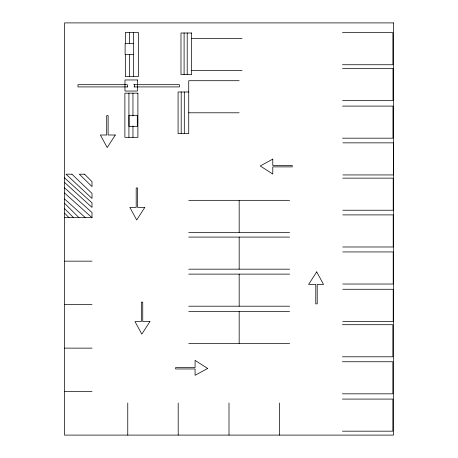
<?xml version="1.0" encoding="UTF-8"?>
<svg xmlns="http://www.w3.org/2000/svg" width="458" height="458" viewBox="0 0 458 458"><rect width="100%" height="100%" fill="white"/><g stroke="black" fill="none" stroke-linecap="round" stroke-linejoin="round"><path stroke-width="0.69" d="M342.441 32.661L392.884 32.661L392.884 64.75L342.441 64.75M191.633 38.506L242.07 38.506M133.421 43.476L125.12 43.476L125.12 54.513L133.421 54.513M342.561 68.351L392.998 68.351L392.998 100.434L342.561 100.434M191.633 70.595L242.07 70.595M239.168 80.705L188.73 80.705L188.73 133.599L178.088 133.599L178.088 91.989L188.73 91.989M133.702 84.684L179.433 84.684L179.433 86.917L134.005 86.917M127.616 86.917L77.969 86.917L77.969 84.684L127.393 84.684L127.393 86.917M342.521 106.096L392.964 106.096L392.964 138.179L342.521 138.179M188.73 112.794L239.168 112.794M342.899 142.85L393.342 142.85L393.342 174.939L342.899 174.939M342.767 178.145L393.21 178.145L393.21 210.233L342.767 210.233M188.73 200.329L289.611 200.329M342.767 214.899L393.21 214.899L393.21 246.988L342.767 246.988M64.526 217.67L92.006 217.67L92.006 212.541L64.526 187.837M188.73 232.412L289.611 232.412M188.73 237.084L289.611 237.084M342.767 251.934L393.21 251.934L393.21 284.023L342.767 284.023M64.526 261.157L92.006 261.157M188.73 269.172L289.611 269.172M188.73 274.119L289.611 274.119M342.767 289.273L393.21 289.273L393.21 321.361L342.767 321.361M64.526 304.644L92.006 304.644M188.73 306.202L289.611 306.202M188.73 311.457L289.611 311.457M342.407 324.711L392.85 324.711L392.85 356.799L342.407 356.799M188.73 343.546L289.611 343.546M64.526 348.132L92.006 348.132M342.407 361.746L392.85 361.746L392.85 393.828L342.407 393.828M64.526 391.613L92.006 391.613M342.407 399.084L392.85 399.084L392.85 431.173L342.407 431.173M64.526 192.967L92.006 217.67M64.526 198.967L85.388 217.67M64.526 177.853L92.006 202.894L92.006 207.411L64.526 182.41M64.526 203.232L78.965 217.67M64.526 208.625L73.572 217.67M64.526 213.147L69.049 217.67M279.437 403.011L279.437 435.1M239.168 200.329L239.168 232.412M239.168 237.084L239.168 269.172M239.168 274.119L239.168 306.202M239.168 311.457L239.168 343.546M229 403.011L229 435.1M187.208 33.005L187.208 74.614M184.305 91.989L184.305 133.599M184.099 33.005L184.099 74.614M181.196 91.989L181.196 133.599M178.202 403.011L178.202 435.1M134.4 84.684L134.4 86.917M133.421 32.438L133.421 76.583M132.957 93.169L132.957 115.96M132.957 125.927L132.957 137.32M129.385 32.438L129.385 43.476M129.385 54.513L129.385 76.583M128.921 93.169L128.921 137.32M127.759 403.011L127.759 435.1M125.343 43.831L125.343 32.438L138.368 32.438L138.368 76.583L125.343 76.583L125.343 54.513M115.302 135.001L107.201 147.562L100.359 135.001L106.703 135.001L106.703 115.571L108.122 115.571L108.122 135.001L115.302 135.001M144.791 207.411L136.69 219.972L129.849 207.411L136.192 207.411L136.192 187.986L137.612 187.986L137.612 207.411L144.791 207.411M149.926 321.579L141.82 334.14L134.984 321.579L141.327 321.579L141.327 302.154L142.747 302.154L142.747 321.579L149.926 321.579M316.713 271.892L308.606 284.452L315.785 284.452L315.785 303.877L317.205 303.877L317.205 284.452L323.548 284.452L316.713 271.892M272.779 159.115L260.218 165.956L272.779 174.057L272.779 166.878L292.204 166.878L292.204 165.458L272.779 165.458L272.779 159.115M207.634 368.467L195.074 375.308L195.074 368.965L175.649 368.965L175.649 367.539L195.074 367.539L195.074 360.366L207.634 368.467M393.474 22.9L64.526 22.9L64.526 435.1L393.474 435.1L393.474 22.9M191.633 33.005L180.99 33.005L180.99 74.614L191.633 74.614L191.633 33.005M137.429 79.967L124.977 79.967L124.977 91.045L137.429 91.045L137.429 79.967M137.904 93.169L124.879 93.169L124.879 137.32L137.904 137.32L137.904 93.169M137.297 115.313L128.996 115.313L128.996 126.351L137.297 126.351L137.297 115.313M71.923 174.189L65.986 174.189L92.006 198.446L92.006 193.425L71.923 174.189M84.564 174.189L79.32 174.189L92.006 186.612L92.006 181.631L84.564 174.189"/></g></svg>
